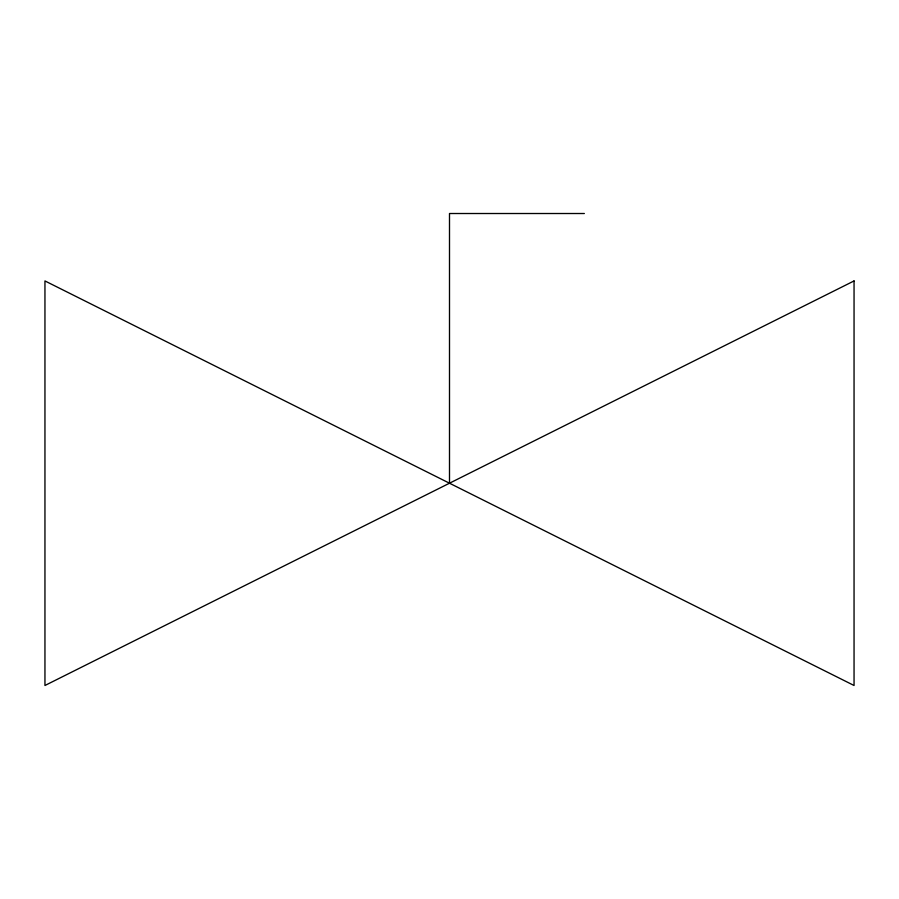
<?xml version="1.0" encoding="UTF-8"?>
<svg xmlns="http://www.w3.org/2000/svg" width="899" height="899" viewBox="0 0 899 899"><rect width="100%" height="100%" fill="white"/><g stroke="black" fill="none" stroke-linecap="round" stroke-linejoin="round"><path stroke-width="1.35" d="M584.35 213.513L449.5 213.513L449.5 483.213M854.05 280.938L44.95 685.488L44.95 280.938L854.05 685.488L854.05 280.938"/></g></svg>
